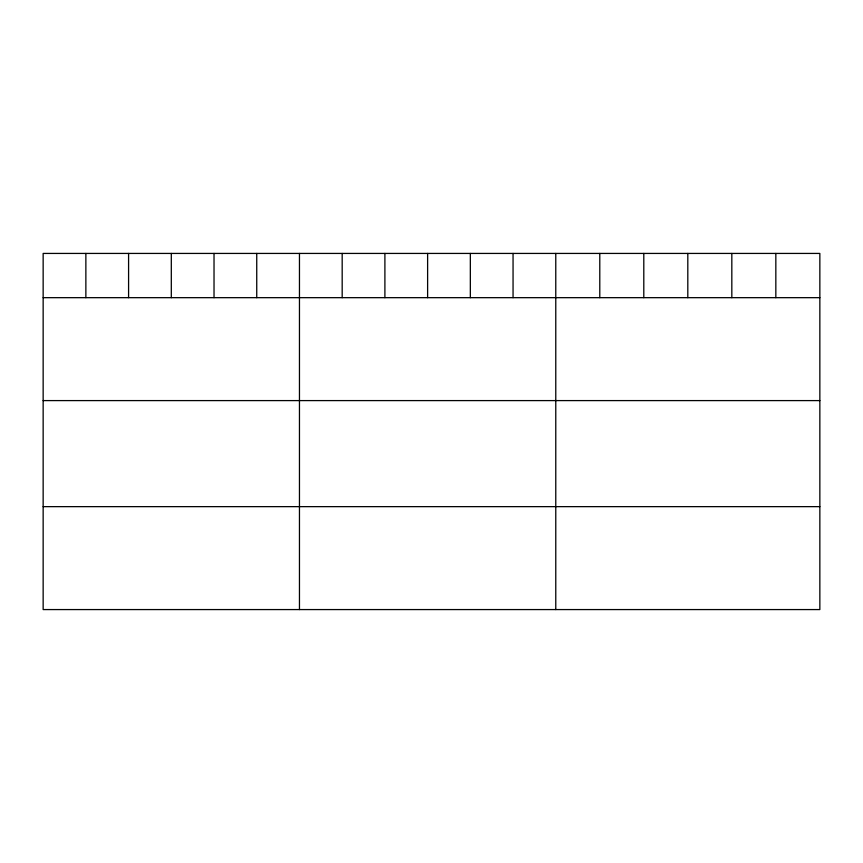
<?xml version="1.0" encoding="UTF-8"?>
<svg xmlns="http://www.w3.org/2000/svg" width="863" height="863" viewBox="0 0 863 863"><rect width="100%" height="100%" fill="white"/><g stroke="black" fill="none" stroke-linecap="round" stroke-linejoin="round"><path stroke-width="1.29" d="M819.85 297.67L819.85 609.569L43.15 609.569L43.15 253.431L819.85 253.431L819.85 297.67L43.15 297.67M43.15 400.594L819.85 400.594M43.15 506.646L819.85 506.646M775.837 253.431L775.837 297.67M731.824 253.431L731.824 297.67M687.811 253.431L687.811 297.67M643.798 253.431L643.798 297.67M599.785 253.431L599.785 297.67M555.772 253.431L555.772 609.569M513.054 253.431L513.054 297.67M470.335 253.431L470.335 297.67M427.617 253.431L427.617 297.67M384.898 253.431L384.898 297.67M342.18 253.431L342.18 297.67M299.461 253.431L299.461 609.569M256.743 253.431L256.743 297.67M214.024 253.431L214.024 297.67M171.306 253.431L171.306 297.67M128.587 253.431L128.587 297.67M85.868 253.431L85.868 297.67"/></g></svg>
